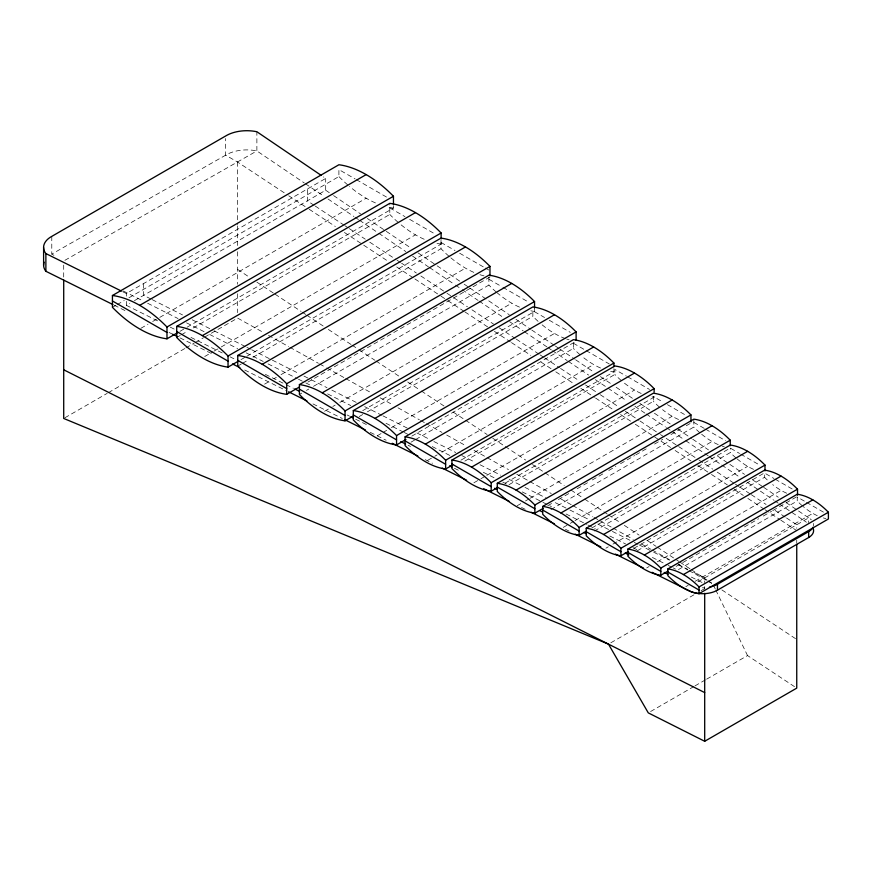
<?xml version="1.0" encoding="UTF-8"?>
<svg xmlns="http://www.w3.org/2000/svg" width="872" height="872" viewBox="0 0 872 872"><rect width="100%" height="100%" fill="white"/><g stroke="black" fill="none" stroke-linecap="round" stroke-linejoin="round"><path stroke-width="0.65" stroke-dasharray="4.36 3.27" d="M64.899 260.314L256.88 150.932L256.88 131.748M122.68 291.706L126.342 293.526L325.692 178.422L323.479 176.918M112.434 307.326L115.965 305.276M117.153 304.601L124.227 300.513M128.947 297.788L338.903 176.569L338.903 169.582L355.155 178.956M126.342 301.396L126.342 305.331L129.808 303.336M134.419 300.666L325.692 190.238L325.692 178.422M140.883 328.297L147.968 324.21M152.676 321.485L158.584 318.084M159.761 317.397L366.185 198.216M179.959 331.327L185.856 327.927M187.033 327.24L393.457 208.059L393.457 205.738M176.711 337.486L180.242 335.448M181.42 334.772L187.306 331.371M193.192 327.97L389.795 214.458L389.795 204.484M64.888 417.775L107.191 393.359M108.357 392.683L184.722 348.593M185.9 347.917L194.129 343.165M195.306 342.489L203.525 337.737M204.702 337.061L237.598 318.073L263.736 332.69M204.724 356.506L212.964 351.743M214.141 351.067L220.027 347.666M221.205 346.991L415.464 234.83M240.988 359.646L245.697 356.931M246.874 356.245L441.123 244.095L441.123 237.522M237.751 366.066L241.282 364.027M242.449 363.352L248.324 359.962M253.033 357.248L441.003 248.716L441.003 240.28M264.587 384.138L269.285 381.435M273.982 378.721L276.326 377.358M281.035 374.644L465.485 268.151M307.86 382.121L489.966 276.98M299.401 394.471L301.756 393.119M306.464 390.394L308.819 389.043M313.528 386.318L488.898 285.079L488.898 276.533M324.58 411.235L331.643 407.159M332.821 406.483L335.175 405.12M339.884 402.395L511.722 303.194M362.708 410.636L534.547 311.424L534.547 307.914M359.177 416.576L362.698 414.538M367.385 411.824L532.857 316.296L532.857 310.759L544.542 317.506M377.282 435.771L386.667 430.354M391.365 427.64L554.483 333.464M411.813 436.12L574.931 341.944M410.974 442.202L414.505 440.164M415.682 439.488L573.384 348.44L573.384 340.854M427.716 460.34L433.602 456.939M434.779 456.263L437.123 454.901M441.832 452.187L593.647 364.529M460.928 460.176L613.921 371.843L613.921 366.654M464.831 461.114L614.88 374.48L614.88 369.456L626.423 376.115M473.91 482.783L479.764 479.393M480.941 478.717L485.628 476.014M486.805 475.338L634.5 390.057M505.248 483.088L654.131 397.142L654.131 393.37M509.008 484.679L653.357 401.338L653.357 396.52L662.753 401.948M517.249 505.695L520.769 503.667M525.467 500.953L528.988 498.926M530.154 498.239L672.159 416.26M547.78 505.706L553.644 502.316M558.342 499.602L568.904 493.508M577.122 488.767L587.684 482.663M592.371 479.96L602.933 473.856M608.809 470.477L615.85 466.411M620.537 463.697L634.62 455.566M635.797 454.89L647.536 448.11M654.578 444.044L662.785 439.303M671.004 434.561L680.389 429.144M686.264 425.754L690.951 423.04M550.93 509.564L693.85 427.051L693.85 420.239M563.268 527.397L569.133 524.007M570.299 523.331L573.809 521.303M574.986 520.628L712.043 441.494M592.012 527.876L730.246 448.066L739.554 453.462M594.421 531.015L730.3 452.568L730.3 448.121M605.92 548.172L608.264 546.82M612.951 544.117L747.642 466.346M633.813 548.346L764.995 472.602L764.995 470.379M637.312 550.777L764.591 477.289L764.591 473.071L773.998 478.51M646.708 567.923L649.062 566.56M657.314 561.808L781.05 490.369M676.138 566.386L730.344 535.081M735.052 532.367L739.772 529.642M744.481 526.917L758.629 518.753M763.338 516.039L771.589 511.275M772.766 510.589L797.52 496.31M678.449 569.579L797.237 500.997L797.237 496.996L805.314 501.662M685.795 586.692L688.15 585.341M695.202 581.264L812.824 513.357M697.873 581.831L808.682 517.859A16.819 9.712 0 0 1 811.352 519.875M610.836 642.795L694.068 594.737M701.099 590.682L705.786 587.968M650.61 711.519L693.818 686.569M694.984 685.893L705.492 679.833M706.658 679.157L747.533 655.559L794.512 686.656M51.786 236.377L51.786 254.09L225.663 155.172A29.07 16.786 0 0 1 256.88 150.932L304.274 182.957M126.342 305.331L158.05 321.081M170.247 327.142L175.13 329.562M190.99 337.431L222.698 353.182M230.012 356.812L236.116 359.842M265.382 374.382L284.904 384.072M286.125 384.683L293.439 388.313M347.1 414.963L349.541 416.173M355.645 419.203L366.622 424.653M408.085 445.254L410.527 446.464M454.432 468.264L460.536 471.294M114.178 305.2L126.375 311.25M169.059 332.45L172.721 334.27M180.035 337.9L211.743 353.651M244.672 370L286.147 390.591M312.972 403.921L342.249 418.451M370.295 432.381L386.154 440.262M425.176 459.642L432.501 463.272M521.532 507.493L525.184 509.303M565.438 529.293L569.089 531.113M150.943 299.009L143.651 295.336L143.651 283.531M152.153 299.619L182.51 314.912M192.232 319.806L212.877 330.194M214.087 330.815L245.664 346.707M246.874 347.329L250.515 349.16M251.736 349.77L271.159 359.558M272.38 360.169L299.096 373.619M303.947 376.072L310.018 379.124M311.239 379.734L327.022 387.691M331.883 390.133L356.168 402.363M364.67 406.646L381.674 415.214M382.884 415.824L409.6 429.275M416.881 432.948L429.035 439.063M433.885 441.515L455.751 452.524M461.822 455.576L475.175 462.302M480.036 464.754L500.681 475.153M509.183 479.426L520.104 484.93M524.966 487.383L546.82 498.392M555.322 502.675L568.686 509.401M569.896 510.011L588.11 519.189M597.832 524.072L611.185 530.808M612.395 531.419L633.039 541.817M634.26 542.428L637.901 544.259M639.111 544.869L652.474 551.595M653.684 552.216L669.478 560.162M677.98 564.446L687.692 569.34M693.763 572.392L704.696 577.896L704.696 582.627M123.312 290.997L142.768 300.796M147.641 303.249L178.041 318.563M186.564 322.847L204.8 332.036M209.672 334.488L237.642 348.582M246.155 352.866L263.18 361.444M268.053 363.897L297.243 378.59M298.453 379.211L304.535 382.274M305.756 382.884L311.838 385.947M327.643 393.904L350.751 405.545M386.024 423.312L403.06 431.891M404.27 432.501L409.132 434.954M432.25 446.584L450.486 455.773M483.328 472.319L495.492 478.445M502.795 482.118L506.436 483.96M522.252 491.917L541.708 501.716M542.929 502.337L551.442 506.621M566.037 513.968L586.714 524.388M587.924 524.999L595.227 528.672M609.822 536.018L625.638 543.986M632.93 547.66L639.013 550.723M652.387 557.459L666.982 564.816M668.203 565.427L671.854 567.269M673.064 567.879L675.506 569.1M691.311 577.068L703.475 583.194M268.489 335.349L288.687 346.642M289.875 347.307L318.389 363.264M319.577 363.929L325.518 367.254M326.706 367.919L344.527 377.881M345.715 378.546L371.853 393.163M380.17 397.817L393.228 405.131M397.981 407.791L419.367 419.748M420.555 420.413L425.307 423.073M426.495 423.738L441.941 432.381M446.693 435.041L465.703 445.668M474.019 450.323L485.9 456.972M487.088 457.637L508.474 469.594M516.791 474.248L528.672 480.897M529.86 481.562L551.246 493.519M560.751 498.839L571.443 504.823M572.632 505.488L592.829 516.78M594.017 517.445L611.839 527.418M613.027 528.083L633.225 539.376M641.541 544.03L651.046 549.349M652.234 550.014L670.056 559.988M678.372 564.631L687.877 569.95M689.065 570.615L706.887 580.589M708.075 581.253L711.639 583.248M356.321 179.632L386.492 197.05M389.795 207.885L404.968 216.638M409.633 219.33L435.292 234.154M441.003 242.449L454.999 250.526M459.653 253.218L484.134 267.344M485.301 268.02L488.8 270.037M488.898 279.225L501.771 286.659M502.948 287.335L528.694 302.203M549.218 320.198L570.266 332.352M573.384 343.241L584.97 349.934M586.126 350.599L609.288 363.973M627.578 376.78L649.509 389.446M667.451 404.663L686.253 415.508M693.85 422.386L704.413 428.49M705.59 429.166L725.548 440.687M284.196 192.777L237.598 162.061L225.663 155.172L225.663 138.539M740.71 454.138L760.373 465.485M775.175 479.186L792.812 489.366M806.469 502.327L823.778 512.322M51.786 254.09L53.955 255.343M288.741 195.775L308.056 208.506M309.2 209.258L335.339 226.491M344.429 232.486L362.61 244.476M363.744 245.217L387.615 260.957M396.706 266.941L413.753 278.179M414.887 278.931L439.891 295.412M441.025 296.164L446.715 299.913M447.848 300.655L463.762 311.151M464.896 311.893L487.622 326.88M494.446 331.371L510.349 341.868M511.493 342.609L530.808 355.351M541.032 362.087L551.268 368.834M555.813 371.832L573.994 383.822M580.817 388.313L594.453 397.305M595.587 398.057L613.768 410.036M620.592 414.538L630.816 421.274M635.361 424.272L653.553 436.262M654.687 437.014L670.601 447.5M675.146 450.497L691.049 460.983M697.873 465.474L710.375 473.714M711.508 474.466L727.422 484.952M734.235 489.454L743.336 495.449M747.882 498.446L763.785 508.932M764.929 509.684L779.699 519.418M780.832 520.17L796.746 530.656M314.149 205.345L307.336 200.843L307.336 189.028M315.283 206.097L343.666 224.889M344.8 225.641L348.211 227.897M349.345 228.649L365.248 239.168M369.783 242.176L395.899 259.464M397.043 260.205L400.444 262.461M401.578 263.213L416.347 272.99M420.882 275.988L445.865 292.523M446.998 293.275L452.677 297.036M453.811 297.788L467.447 306.802M471.981 309.811L493.563 324.09M499.242 327.85L515.134 338.369M516.268 339.121L538.983 354.152M540.117 354.904L543.518 357.16M544.662 357.912L559.421 367.679M560.554 368.431L578.725 380.454M585.537 384.966L599.162 393.981M600.296 394.733L618.466 406.755M625.279 411.268L638.904 420.282M640.048 421.034L659.352 433.82M660.486 434.561L665.02 437.57M666.164 438.322L677.511 445.843M678.656 446.595L697.96 459.37M699.093 460.122L712.718 469.136M717.264 472.144L734.289 483.415M735.423 484.167L738.835 486.423M739.968 487.175L750.193 493.934M751.326 494.686L766.085 504.463M775.175 510.469L785.389 517.238M786.522 517.99L796.746 524.748L796.746 528.29M237.598 269.394L248.934 276.893M256.88 282.147L273.895 293.406M275.029 294.158L301.113 311.424M302.246 312.176L305.647 314.432M306.781 315.173L323.795 326.433M328.33 329.442L351.013 344.451M352.146 345.203L357.825 348.953M358.959 349.705L374.829 360.212M375.974 360.964L399.79 376.726M407.725 381.99L420.206 390.242M421.34 390.994L444.022 406.003M453.091 412.009L464.438 419.519M465.572 420.271L487.121 434.529M492.789 438.289L504.136 445.788M505.27 446.54L525.685 460.056M532.487 464.558L543.834 472.068M544.967 472.809L564.239 485.573M571.051 490.075L583.521 498.337M584.654 499.089L602.803 511.101M603.936 511.842L607.348 514.099M608.482 514.851L619.818 522.361M624.352 525.358L639.1 535.114M647.035 540.368L656.115 546.373M657.248 547.125L678.798 561.394M679.931 562.135L690.134 568.893M691.278 569.645L707.148 580.153M708.282 580.905L711.694 583.161M721.896 589.919L796.746 639.448M305.396 183.72L323.458 195.917M327.97 198.969L353.923 216.507M355.046 217.259L358.436 219.548M359.558 220.311L377.62 232.508M378.742 233.271L405.829 251.572M412.598 256.15L428.403 266.821M429.525 267.584L454.356 284.359M455.478 285.122L461.125 288.937M462.247 289.7L478.052 300.371M479.175 301.134L502.872 317.146M509.64 321.714L523.189 330.87M524.312 331.633L546.886 346.882M548.008 347.645L551.398 349.934M552.521 350.697L567.192 360.605M568.326 361.368L588.633 375.091M595.402 379.669L627.001 401.011M634.903 406.352L645.062 413.208M646.185 413.971L665.369 426.931M666.502 427.694L671.015 430.746M672.138 431.509L684.553 439.902M685.675 440.665L703.737 452.862M704.859 453.625L708.249 455.903M709.372 456.666L720.664 464.296M721.787 465.059L739.848 477.257M747.74 482.598L773.693 500.136M774.827 500.888L778.216 503.177M779.339 503.94L806.426 522.241M325.692 190.238L332.45 194.816M333.573 195.579L360.594 213.913M367.352 218.49L411.257 248.28M418.015 252.858L436.022 265.077M437.155 265.84L459.664 281.111M464.177 284.174L468.678 287.226M469.801 287.989L509.204 314.716M515.962 319.305L530.601 329.224M531.724 329.998L554.243 345.268M555.366 346.031L558.745 348.32M559.868 349.083L574.506 359.013M575.629 359.776L593.647 371.995M600.394 376.573L611.654 384.214M616.166 387.266L633.05 398.722M639.808 403.311L649.934 410.178M654.436 413.23L670.197 423.923M678.078 429.275L691.594 438.442M692.717 439.205L708.478 449.898M717.482 456.002L728.741 463.642M729.875 464.405L744.503 474.335M752.383 479.676L762.52 486.554M763.643 487.317L778.282 497.236M786.163 502.588L797.422 510.229M798.545 510.992L808.682 517.859L808.682 522.59M713.416 585.123L715.171 588.764M715.759 589.984L747.533 655.559M796.746 540.171L796.746 542.896M704.696 586.518L704.696 589.243M237.598 162.061L237.598 224.551M237.598 225.913L237.598 246.296M237.598 251.725L237.598 284.261M237.598 293.733L237.598 312.656M126.342 293.526L126.342 296.142M63.711 265.066L63.711 277.296M813.467 523.462A16.819 9.712 0 0 1 813.467 525.99M704.729 587.739A20.928 12.088 0 0 1 702.331 587.793M484.025 275.868A95.56 55.176 60 0 1 479.982 274.702M473.812 272.369A95.56 55.176 60 0 1 449.974 257.109M448.96 256.237A95.56 55.176 60 0 1 441.003 248.716M786.653 493.192A64.266 37.104 60 0 1 772.679 484.625M767.24 479.905A64.266 37.104 60 0 1 764.591 477.289M724.338 446.835A71.046 41.017 60 0 1 722.321 446.202M718.234 444.633A71.046 41.017 60 0 1 700.761 433.504M699.758 432.643A71.046 41.017 60 0 1 693.85 427.051M393.457 208.059A106.482 61.476 60 0 1 389.076 207.318M375.461 202.914A106.482 61.476 60 0 1 349.574 186.488M347.765 184.951A106.482 61.476 60 0 1 338.903 176.569M569.078 339.797A84.421 48.734 60 0 1 566.691 339.055M565.481 338.63A84.421 48.734 60 0 1 541.676 324.46M538.1 321.354A84.421 48.734 60 0 1 532.857 316.296M678.547 419.497A73.379 42.368 60 0 1 662.589 409.709M659.461 407.115A73.379 42.368 60 0 1 653.357 401.338M753.55 469.332A67.733 39.109 60 0 1 736.894 458.716M735.935 457.898A67.733 39.109 60 0 1 730.3 452.568M654.131 397.142A76.605 44.232 60 0 1 652.027 396.815M641.182 393.435A76.605 44.232 60 0 1 622.063 381.206M621.256 380.508A76.605 44.232 60 0 1 614.88 374.48M825.893 518.557A60.822 35.12 60 0 1 823.342 517.924M817.238 515.657A60.822 35.12 60 0 1 803.156 506.512M802.294 505.782A60.822 35.12 60 0 1 797.237 500.997M534.547 311.424A89.086 51.437 60 0 1 530.874 310.803M519.483 307.118A89.086 51.437 60 0 1 497.258 292.894M496.31 292.087A89.086 51.437 60 0 1 488.898 285.079M441.123 244.095A100.182 57.846 60 0 1 437.003 243.397M424.195 239.255A100.182 57.846 60 0 1 399.834 223.799M398.133 222.349A100.182 57.846 60 0 1 389.795 214.458M613.921 371.843A79.123 45.682 60 0 1 610.662 371.298M600.546 368.017A79.123 45.682 60 0 1 581.646 356.092M579.967 354.664A79.123 45.682 60 0 1 573.384 348.44"/><path stroke-width="1.31" d="M177.594 332.69L166.977 338.816A106.482 61.476 60 0 1 112.434 307.326L112.434 295.51L338.903 164.754A106.482 61.476 60 0 1 393.457 196.255L393.457 204.571M139.705 305.353L366.185 174.596M112.434 295.51A106.482 61.476 60 0 1 166.977 327.011L393.457 196.255M238.634 361.008L228.039 367.123A100.182 57.846 60 0 1 176.711 337.486L176.711 326.379L389.795 203.35A100.182 57.846 60 0 1 441.123 232.988L441.123 237.522M202.369 335.633L415.464 212.605M176.711 326.379A100.182 57.846 60 0 1 228.039 356.005L441.123 232.988M299.63 386.874L286.714 394.329A95.56 55.176 60 0 1 237.751 366.066L237.751 355.471L441.003 238.121A95.56 55.176 60 0 1 489.966 266.385L489.966 275.726M262.232 364.3L465.485 246.95M237.751 355.471A95.56 55.176 60 0 1 286.714 383.735L489.966 266.385M353.291 416.075L345.05 420.827A89.086 51.437 60 0 1 299.401 394.471L299.401 384.596L488.898 275.192A89.086 51.437 60 0 1 534.547 301.548L534.547 307.914M322.226 392.825L511.722 283.422M299.401 384.596A89.086 51.437 60 0 1 345.05 410.941L534.547 301.548M405.938 439.51L396.553 444.927A84.421 48.734 60 0 1 353.302 419.955L353.302 410.592L532.857 306.933A84.421 48.734 60 0 1 576.109 331.905L576.109 340.156M374.927 418.397L554.483 314.738M353.302 410.592A84.421 48.734 60 0 1 396.553 435.564L576.109 331.905M452.688 464.929L445.625 469.005A79.123 45.682 60 0 1 405.088 445.603L405.088 436.828L573.384 339.666A79.123 45.682 60 0 1 613.921 363.068L613.921 366.654M425.362 444.142L593.647 346.98M405.088 436.828A79.123 45.682 60 0 1 445.625 460.231L613.921 363.068M497.051 487.83L491.187 491.219A76.605 44.232 60 0 1 451.936 468.558L451.936 460.056L614.88 365.989A76.605 44.232 60 0 1 654.131 388.64L654.131 392.117M471.567 467.141L634.5 373.063M451.936 460.056A76.605 44.232 60 0 1 491.187 482.717L654.131 388.64M543.082 508.42L534.874 513.161A73.379 42.368 60 0 1 497.28 491.448L497.28 483.317L653.357 393.196A73.379 42.368 60 0 1 690.951 414.909L690.951 421.841M516.071 490.097L672.159 399.986M497.28 483.317A73.379 42.368 60 0 1 534.874 505.019L690.951 414.909M586.158 531.255L579.128 535.31A71.046 41.017 60 0 1 542.733 514.295L542.733 506.414L693.85 419.17A71.046 41.017 60 0 1 730.246 440.186L730.246 445.734M560.925 512.987L712.043 425.732M542.733 506.414A71.046 41.017 60 0 1 579.128 527.429L730.246 440.186M627.96 551.725L620.929 555.78A67.733 39.109 60 0 1 586.224 535.746L586.224 528.236L730.3 445.058A67.733 39.109 60 0 1 764.995 465.092L764.995 470.379M603.577 534.492L747.642 451.315M586.224 528.236A67.733 39.109 60 0 1 620.929 548.27L764.995 465.092M667.887 571.149L660.812 575.226A64.266 37.104 60 0 1 627.884 556.216L627.884 549.088L764.591 470.161A64.266 37.104 60 0 1 797.52 489.17L797.52 495.252M644.354 555.028L781.05 476.101M627.884 549.088A64.266 37.104 60 0 1 660.812 568.097L797.52 489.17M667.865 568.936L797.237 494.25A60.822 35.12 60 0 1 828.4 512.235L828.4 518.982L699.028 593.679A60.822 35.12 60 0 1 667.865 575.683L667.865 568.936A60.822 35.12 60 0 1 699.028 586.932L828.4 512.235M683.441 574.561L812.824 499.874M709.394 587.161A20.928 12.088 0 0 0 717.46 584.262L808.682 531.593A16.819 9.712 0 0 0 813.031 527.244M652.027 572.294L691.049 591.674A20.928 12.088 0 0 0 717.46 590.17L808.682 537.501A16.819 9.712 0 0 0 813.031 528.116M63.711 280.021L63.711 418.462L608.482 644.146L648.278 712.871L704.696 741.276L796.746 688.128L796.746 544.259M321.256 175.414L256.88 131.748A29.07 16.786 0 0 0 225.663 135.988L51.786 236.377A26.291 15.173 0 0 0 45.878 253.567L121.47 291.095M294.66 388.923L299.532 391.343M350.762 416.783L353.204 417.993M400.771 441.613L405.644 444.033M449.56 465.844L452.001 467.054M494.686 488.255L497.127 489.465M539.812 510.665L542.253 511.875M583.717 532.465L586.158 533.686M625.191 553.066L628.854 554.875M664.224 572.446L667.876 574.267M44.101 262.145A26.291 15.173 0 0 0 45.878 271.279L112.957 304.59M172.721 334.27L177.594 336.69M232.475 363.951L239.8 367.581M288.578 391.811L306.879 400.891M344.68 419.672L365.412 429.961M392.247 443.292L417.862 456.012M442.257 468.122L466.64 480.232M483.72 488.712L509.335 501.433M531.288 512.333L554.461 523.843M575.193 534.144L600.797 546.853M615.436 554.123L643.492 568.053M63.711 369.783L704.696 692.597M667.865 572.054L699.028 590.039M627.884 552.379L660.812 571.389M586.224 531.702L620.929 551.736M542.733 510.055L579.128 531.07M497.28 487.067L534.874 508.768M451.936 463.98L491.187 486.641M405.088 440.872L445.625 464.275M353.302 414.909L396.553 439.88M299.401 389.152L345.05 415.508M237.751 360.354L286.714 388.618M176.711 331.502L228.039 361.139M112.434 300.96L166.977 332.45M808.682 531.593L808.682 537.501M717.46 584.262L717.46 590.17M704.696 593.32L704.696 741.276M699.028 586.932L699.028 593.679M660.812 568.097L660.812 575.226M620.929 548.27L620.929 555.78M579.128 527.429L579.128 535.31M534.874 505.019L534.874 513.161M491.187 482.717L491.187 491.219M445.625 460.231L445.625 469.005M396.553 435.564L396.553 444.927M345.05 410.941L345.05 420.827M286.714 383.735L286.714 394.329M228.039 356.005L228.039 367.123M166.977 327.011L166.977 338.816M45.878 253.567L45.878 271.279M43.6 247.517L43.6 265.241"/></g></svg>
